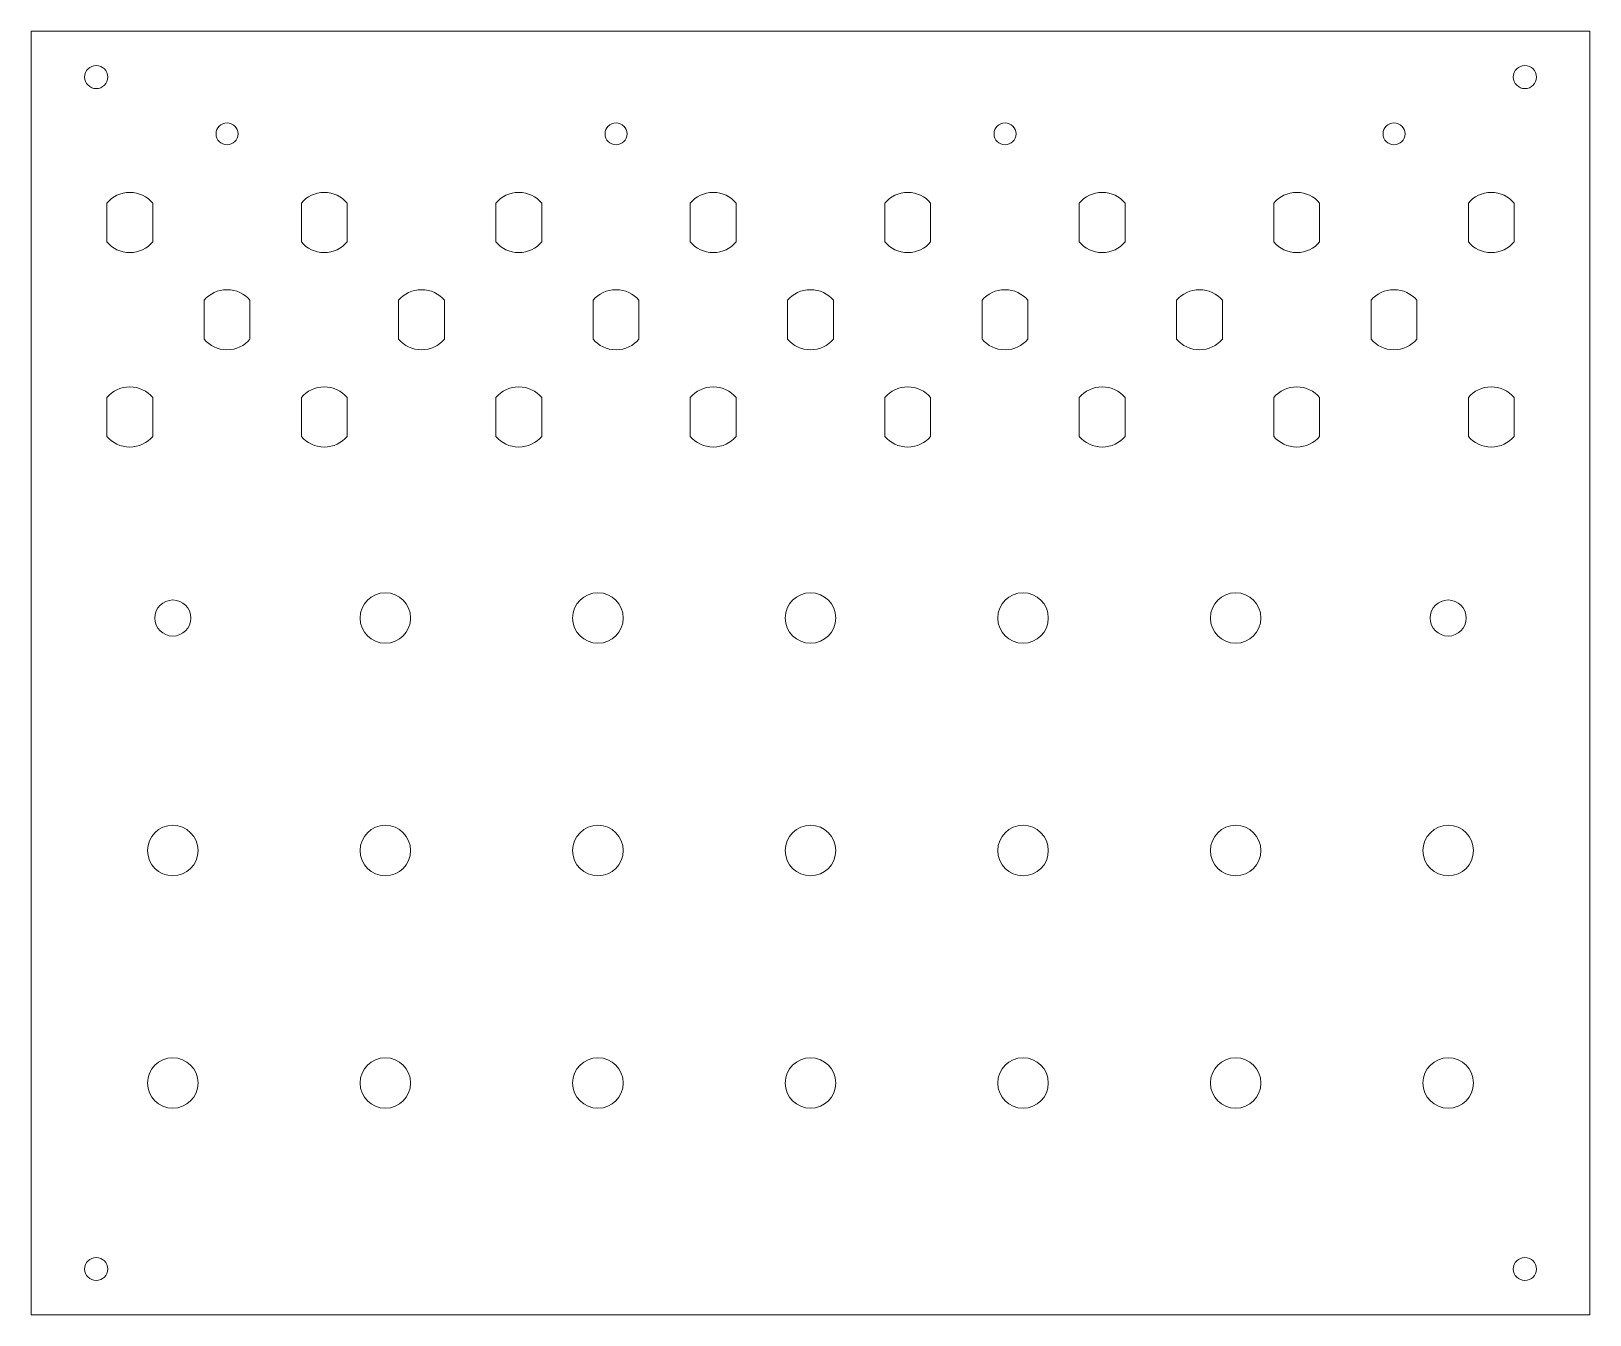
# Model space of a CAD drawing. Header units: millimetres. Extents: x 423 to 639, y 61 to 239.
import ezdxf

# ---------------------------------------------------------------- set-up
doc = ezdxf.new("R2010")
doc.units = ezdxf.units.MM
doc.header["$MEASUREMENT"] = 0
doc.layers.add('Drill_holes', color=7, linetype='Continuous', lineweight=0)

msp = doc.modelspace()

# ---------------------------------------------------------------- linework, layer by layer
at = {"layer": 'Drill_holes', "color": 232, "lineweight": 9, "true_color": 0xd60b52}
msp.add_lwpolyline([(638.73, 61.09), (422.83, 61.09), (422.83, 238.89), (638.73, 238.89)], close=True, dxfattribs=at)
at = {"layer": 'Drill_holes', "color": 230, "lineweight": 9, "true_color": 0xe6007e}
for centre in [(431.83, 232.54), (629.73, 232.54), (431.83, 67.44), (629.73, 67.44)]:
    msp.add_circle(centre, 1.6, dxfattribs=at)
at = {"layer": 'Drill_holes', "color": 232, "lineweight": 9, "true_color": 0xd60b52}
for centre, radius in [((442.44, 157.61), 2.5), ((471.89, 157.61), 3.5), ((501.33, 157.61), 3.5), ((530.78, 157.61), 3.5), ((560.22, 157.61), 3.5), ((589.67, 157.61), 3.5), ((619.11, 157.61), 2.5), ((442.44, 125.4), 3.5), ((471.89, 125.4), 3.5), ((501.33, 125.4), 3.5), ((530.78, 125.4), 3.5), ((560.22, 125.4), 3.5), ((589.67, 125.4), 3.5), ((619.11, 125.4), 3.5), ((442.44, 93.2), 3.5), ((471.89, 93.2), 3.5), ((501.33, 93.2), 3.5), ((530.78, 93.2), 3.5), ((560.22, 93.2), 3.5), ((589.67, 93.2), 3.5), ((619.11, 93.2), 3.5)]:
    msp.add_circle(centre, radius, dxfattribs=at)
at = {"layer": 'Drill_holes', "color": 230, "lineweight": 9, "true_color": 0xe71d73}
for points, knots in [([(449.96, 226.19), (449.12, 226.19), (448.43, 225.51), (448.43, 224.67), (448.43, 223.83), (449.12, 223.15), (449.96, 223.15), (450.8, 223.15), (451.48, 223.83), (451.48, 224.67), (451.48, 225.51), (450.8, 226.19), (449.96, 226.19)], [0, 0, 0, 0, 1, 1, 1, 2, 2, 2, 3, 3, 3, 4, 4, 4, 4]), ([(503.84, 226.19), (503, 226.19), (502.32, 225.51), (502.32, 224.67), (502.32, 223.83), (503, 223.15), (503.84, 223.15), (504.68, 223.15), (505.37, 223.83), (505.37, 224.67), (505.37, 225.51), (504.68, 226.19), (503.84, 226.19)], [0, 0, 0, 0, 1, 1, 1, 2, 2, 2, 3, 3, 3, 4, 4, 4, 4]), ([(557.72, 226.19), (556.88, 226.19), (556.2, 225.51), (556.2, 224.67), (556.2, 223.83), (556.88, 223.15), (557.72, 223.15), (558.57, 223.15), (559.25, 223.83), (559.25, 224.67), (559.25, 225.51), (558.57, 226.19), (557.72, 226.19)], [0, 0, 0, 0, 1, 1, 1, 2, 2, 2, 3, 3, 3, 4, 4, 4, 4]), ([(611.6, 226.19), (610.76, 226.19), (610.08, 225.51), (610.08, 224.67), (610.08, 223.83), (610.76, 223.15), (611.6, 223.15), (612.45, 223.15), (613.13, 223.83), (613.13, 224.67), (613.13, 225.51), (612.45, 226.19), (611.6, 226.19)], [0, 0, 0, 0, 1, 1, 1, 2, 2, 2, 3, 3, 3, 4, 4, 4, 4]), ([(433.31, 215.09), (433.31, 215.09), (433.31, 209.7), (433.31, 209.7), (434.07, 208.8), (435.21, 208.23), (436.48, 208.23), (437.76, 208.23), (438.89, 208.8), (439.66, 209.7), (439.66, 209.7), (439.66, 215.09), (439.66, 215.09), (438.89, 215.99), (437.76, 216.56), (436.48, 216.56), (435.21, 216.56), (434.07, 215.99), (433.31, 215.09)], [0, 0, 0, 0, 1, 1, 1, 2, 2, 2, 3, 3, 3, 4, 4, 4, 5, 5, 5, 6, 6, 6, 6]), ([(460.25, 215.09), (460.25, 215.09), (460.25, 209.7), (460.25, 209.7), (461.01, 208.8), (462.15, 208.23), (463.42, 208.23), (464.7, 208.23), (465.83, 208.8), (466.6, 209.7), (466.6, 209.7), (466.6, 215.09), (466.6, 215.09), (465.83, 215.99), (464.7, 216.56), (463.42, 216.56), (462.15, 216.56), (461.01, 215.99), (460.25, 215.09)], [0, 0, 0, 0, 1, 1, 1, 2, 2, 2, 3, 3, 3, 4, 4, 4, 5, 5, 5, 6, 6, 6, 6]), ([(487.19, 215.09), (487.19, 215.09), (487.19, 209.7), (487.19, 209.7), (487.95, 208.8), (489.09, 208.23), (490.36, 208.23), (491.64, 208.23), (492.78, 208.8), (493.54, 209.7), (493.54, 209.7), (493.54, 215.09), (493.54, 215.09), (492.78, 215.99), (491.64, 216.56), (490.36, 216.56), (489.09, 216.56), (487.95, 215.99), (487.19, 215.09)], [0, 0, 0, 0, 1, 1, 1, 2, 2, 2, 3, 3, 3, 4, 4, 4, 5, 5, 5, 6, 6, 6, 6]), ([(514.13, 215.09), (514.13, 215.09), (514.13, 209.7), (514.13, 209.7), (514.9, 208.8), (516.03, 208.23), (517.31, 208.23), (518.58, 208.23), (519.72, 208.8), (520.48, 209.7), (520.48, 209.7), (520.48, 215.09), (520.48, 215.09), (519.72, 215.99), (518.58, 216.56), (517.31, 216.56), (516.03, 216.56), (514.9, 215.99), (514.13, 215.09)], [0, 0, 0, 0, 1, 1, 1, 2, 2, 2, 3, 3, 3, 4, 4, 4, 5, 5, 5, 6, 6, 6, 6]), ([(541.07, 215.09), (541.07, 215.09), (541.07, 209.7), (541.07, 209.7), (541.84, 208.8), (542.97, 208.23), (544.25, 208.23), (545.52, 208.23), (546.66, 208.8), (547.42, 209.7), (547.42, 209.7), (547.42, 215.09), (547.42, 215.09), (546.66, 215.99), (545.52, 216.56), (544.25, 216.56), (542.97, 216.56), (541.84, 215.99), (541.07, 215.09)], [0, 0, 0, 0, 1, 1, 1, 2, 2, 2, 3, 3, 3, 4, 4, 4, 5, 5, 5, 6, 6, 6, 6]), ([(568.01, 215.09), (568.01, 215.09), (568.01, 209.7), (568.01, 209.7), (568.78, 208.8), (569.92, 208.23), (571.19, 208.23), (572.46, 208.23), (573.6, 208.8), (574.36, 209.7), (574.36, 209.7), (574.36, 215.09), (574.36, 215.09), (573.6, 215.99), (572.46, 216.56), (571.19, 216.56), (569.92, 216.56), (568.78, 215.99), (568.01, 215.09)], [0, 0, 0, 0, 1, 1, 1, 2, 2, 2, 3, 3, 3, 4, 4, 4, 5, 5, 5, 6, 6, 6, 6]), ([(594.95, 215.09), (594.95, 215.09), (594.95, 209.7), (594.95, 209.7), (595.72, 208.8), (596.86, 208.23), (598.13, 208.23), (599.4, 208.23), (600.54, 208.8), (601.3, 209.7), (601.3, 209.7), (601.3, 215.09), (601.3, 215.09), (600.54, 215.99), (599.4, 216.56), (598.13, 216.56), (596.86, 216.56), (595.72, 215.99), (594.95, 215.09)], [0, 0, 0, 0, 1, 1, 1, 2, 2, 2, 3, 3, 3, 4, 4, 4, 5, 5, 5, 6, 6, 6, 6]), ([(621.9, 215.09), (621.9, 215.09), (621.9, 209.7), (621.9, 209.7), (622.66, 208.8), (623.8, 208.23), (625.07, 208.23), (626.34, 208.23), (627.48, 208.8), (628.25, 209.7), (628.25, 209.7), (628.25, 215.09), (628.25, 215.09), (627.48, 215.99), (626.34, 216.56), (625.07, 216.56), (623.8, 216.56), (622.66, 215.99), (621.9, 215.09)], [0, 0, 0, 0, 1, 1, 1, 2, 2, 2, 3, 3, 3, 4, 4, 4, 5, 5, 5, 6, 6, 6, 6]), ([(446.78, 201.62), (446.78, 201.62), (446.78, 196.23), (446.78, 196.23), (447.54, 195.33), (448.68, 194.76), (449.95, 194.76), (451.23, 194.76), (452.37, 195.33), (453.13, 196.23), (453.13, 196.23), (453.13, 201.62), (453.13, 201.62), (452.37, 202.52), (451.23, 203.09), (449.95, 203.09), (448.68, 203.09), (447.54, 202.52), (446.78, 201.62)], [0, 0, 0, 0, 1, 1, 1, 2, 2, 2, 3, 3, 3, 4, 4, 4, 5, 5, 5, 6, 6, 6, 6]), ([(473.72, 201.62), (473.72, 201.62), (473.72, 196.23), (473.72, 196.23), (474.48, 195.33), (475.62, 194.76), (476.9, 194.76), (478.17, 194.76), (479.31, 195.33), (480.07, 196.23), (480.07, 196.23), (480.07, 201.62), (480.07, 201.62), (479.31, 202.52), (478.17, 203.09), (476.9, 203.09), (475.62, 203.09), (474.48, 202.52), (473.72, 201.62)], [0, 0, 0, 0, 1, 1, 1, 2, 2, 2, 3, 3, 3, 4, 4, 4, 5, 5, 5, 6, 6, 6, 6]), ([(500.66, 201.62), (500.66, 201.62), (500.66, 196.23), (500.66, 196.23), (501.42, 195.33), (502.56, 194.76), (503.84, 194.76), (505.11, 194.76), (506.25, 195.33), (507.01, 196.23), (507.01, 196.23), (507.01, 201.62), (507.01, 201.62), (506.25, 202.52), (505.11, 203.09), (503.84, 203.09), (502.56, 203.09), (501.42, 202.52), (500.66, 201.62)], [0, 0, 0, 0, 1, 1, 1, 2, 2, 2, 3, 3, 3, 4, 4, 4, 5, 5, 5, 6, 6, 6, 6]), ([(527.6, 201.62), (527.6, 201.62), (527.6, 196.23), (527.6, 196.23), (528.37, 195.33), (529.5, 194.76), (530.78, 194.76), (532.05, 194.76), (533.19, 195.33), (533.95, 196.23), (533.95, 196.23), (533.95, 201.62), (533.95, 201.62), (533.19, 202.52), (532.05, 203.09), (530.78, 203.09), (529.5, 203.09), (528.37, 202.52), (527.6, 201.62)], [0, 0, 0, 0, 1, 1, 1, 2, 2, 2, 3, 3, 3, 4, 4, 4, 5, 5, 5, 6, 6, 6, 6]), ([(554.54, 201.62), (554.54, 201.62), (554.54, 196.23), (554.54, 196.23), (555.31, 195.33), (556.44, 194.76), (557.72, 194.76), (558.99, 194.76), (560.13, 195.33), (560.89, 196.23), (560.89, 196.23), (560.89, 201.62), (560.89, 201.62), (560.13, 202.52), (558.99, 203.09), (557.72, 203.09), (556.44, 203.09), (555.31, 202.52), (554.54, 201.62)], [0, 0, 0, 0, 1, 1, 1, 2, 2, 2, 3, 3, 3, 4, 4, 4, 5, 5, 5, 6, 6, 6, 6]), ([(581.48, 201.62), (581.48, 201.62), (581.48, 196.23), (581.48, 196.23), (582.25, 195.33), (583.39, 194.76), (584.66, 194.76), (585.93, 194.76), (587.07, 195.33), (587.83, 196.23), (587.83, 196.23), (587.83, 201.62), (587.83, 201.62), (587.07, 202.52), (585.93, 203.09), (584.66, 203.09), (583.39, 203.09), (582.25, 202.52), (581.48, 201.62)], [0, 0, 0, 0, 1, 1, 1, 2, 2, 2, 3, 3, 3, 4, 4, 4, 5, 5, 5, 6, 6, 6, 6]), ([(608.42, 201.62), (608.42, 201.62), (608.42, 196.23), (608.42, 196.23), (609.19, 195.33), (610.33, 194.76), (611.6, 194.76), (612.87, 194.76), (614.01, 195.33), (614.77, 196.23), (614.77, 196.23), (614.77, 201.62), (614.77, 201.62), (614.01, 202.52), (612.87, 203.09), (611.6, 203.09), (610.33, 203.09), (609.19, 202.52), (608.42, 201.62)], [0, 0, 0, 0, 1, 1, 1, 2, 2, 2, 3, 3, 3, 4, 4, 4, 5, 5, 5, 6, 6, 6, 6]), ([(433.31, 188.15), (433.31, 188.15), (433.31, 182.76), (433.31, 182.76), (434.07, 181.86), (435.21, 181.29), (436.48, 181.29), (437.76, 181.29), (438.89, 181.86), (439.66, 182.76), (439.66, 182.76), (439.66, 188.15), (439.66, 188.15), (438.89, 189.05), (437.76, 189.62), (436.48, 189.62), (435.21, 189.62), (434.07, 189.05), (433.31, 188.15)], [0, 0, 0, 0, 1, 1, 1, 2, 2, 2, 3, 3, 3, 4, 4, 4, 5, 5, 5, 6, 6, 6, 6]), ([(460.25, 188.15), (460.25, 188.15), (460.25, 182.76), (460.25, 182.76), (461.01, 181.86), (462.15, 181.29), (463.42, 181.29), (464.7, 181.29), (465.83, 181.86), (466.6, 182.76), (466.6, 182.76), (466.6, 188.15), (466.6, 188.15), (465.83, 189.05), (464.7, 189.62), (463.42, 189.62), (462.15, 189.62), (461.01, 189.05), (460.25, 188.15)], [0, 0, 0, 0, 1, 1, 1, 2, 2, 2, 3, 3, 3, 4, 4, 4, 5, 5, 5, 6, 6, 6, 6]), ([(487.19, 188.15), (487.19, 188.15), (487.19, 182.76), (487.19, 182.76), (487.95, 181.86), (489.09, 181.29), (490.36, 181.29), (491.64, 181.29), (492.78, 181.86), (493.54, 182.76), (493.54, 182.76), (493.54, 188.15), (493.54, 188.15), (492.78, 189.05), (491.64, 189.62), (490.36, 189.62), (489.09, 189.62), (487.95, 189.05), (487.19, 188.15)], [0, 0, 0, 0, 1, 1, 1, 2, 2, 2, 3, 3, 3, 4, 4, 4, 5, 5, 5, 6, 6, 6, 6]), ([(514.13, 188.15), (514.13, 188.15), (514.13, 182.76), (514.13, 182.76), (514.9, 181.86), (516.03, 181.29), (517.31, 181.29), (518.58, 181.29), (519.72, 181.86), (520.48, 182.76), (520.48, 182.76), (520.48, 188.15), (520.48, 188.15), (519.72, 189.05), (518.58, 189.62), (517.31, 189.62), (516.03, 189.62), (514.9, 189.05), (514.13, 188.15)], [0, 0, 0, 0, 1, 1, 1, 2, 2, 2, 3, 3, 3, 4, 4, 4, 5, 5, 5, 6, 6, 6, 6]), ([(541.07, 188.15), (541.07, 188.15), (541.07, 182.76), (541.07, 182.76), (541.84, 181.86), (542.97, 181.29), (544.25, 181.29), (545.52, 181.29), (546.66, 181.86), (547.42, 182.76), (547.42, 182.76), (547.42, 188.15), (547.42, 188.15), (546.66, 189.05), (545.52, 189.62), (544.25, 189.62), (542.97, 189.62), (541.84, 189.05), (541.07, 188.15)], [0, 0, 0, 0, 1, 1, 1, 2, 2, 2, 3, 3, 3, 4, 4, 4, 5, 5, 5, 6, 6, 6, 6]), ([(568.01, 188.15), (568.01, 188.15), (568.01, 182.76), (568.01, 182.76), (568.78, 181.86), (569.92, 181.29), (571.19, 181.29), (572.46, 181.29), (573.6, 181.86), (574.36, 182.76), (574.36, 182.76), (574.36, 188.15), (574.36, 188.15), (573.6, 189.05), (572.46, 189.62), (571.19, 189.62), (569.92, 189.62), (568.78, 189.05), (568.01, 188.15)], [0, 0, 0, 0, 1, 1, 1, 2, 2, 2, 3, 3, 3, 4, 4, 4, 5, 5, 5, 6, 6, 6, 6]), ([(594.95, 188.15), (594.95, 188.15), (594.95, 182.76), (594.95, 182.76), (595.72, 181.86), (596.86, 181.29), (598.13, 181.29), (599.4, 181.29), (600.54, 181.86), (601.3, 182.76), (601.3, 182.76), (601.3, 188.15), (601.3, 188.15), (600.54, 189.05), (599.4, 189.62), (598.13, 189.62), (596.86, 189.62), (595.72, 189.05), (594.95, 188.15)], [0, 0, 0, 0, 1, 1, 1, 2, 2, 2, 3, 3, 3, 4, 4, 4, 5, 5, 5, 6, 6, 6, 6]), ([(621.9, 188.15), (621.9, 188.15), (621.9, 182.76), (621.9, 182.76), (622.66, 181.86), (623.8, 181.29), (625.07, 181.29), (626.34, 181.29), (627.48, 181.86), (628.25, 182.76), (628.25, 182.76), (628.25, 188.15), (628.25, 188.15), (627.48, 189.05), (626.34, 189.62), (625.07, 189.62), (623.8, 189.62), (622.66, 189.05), (621.9, 188.15)], [0, 0, 0, 0, 1, 1, 1, 2, 2, 2, 3, 3, 3, 4, 4, 4, 5, 5, 5, 6, 6, 6, 6])]:
    msp.add_open_spline(points, degree=3, knots=knots, dxfattribs=at)

doc.saveas('drawing.dxf')
